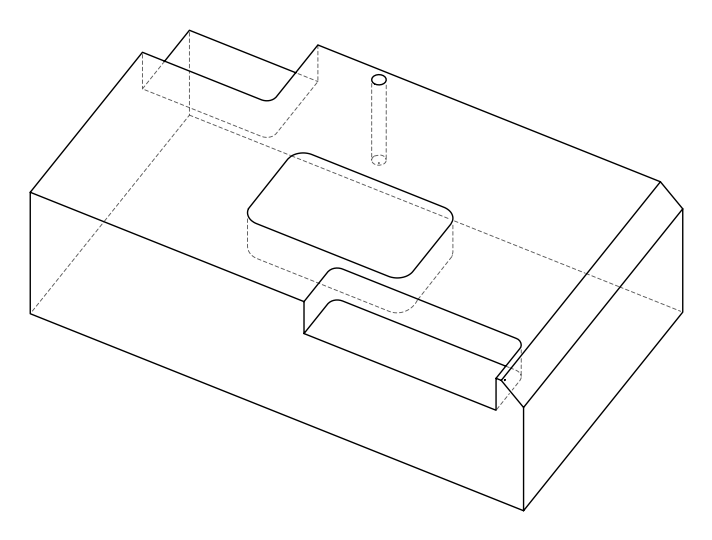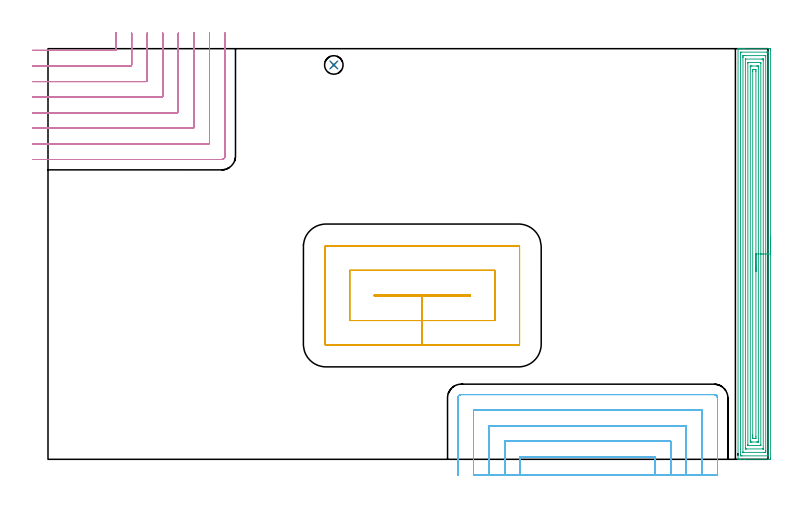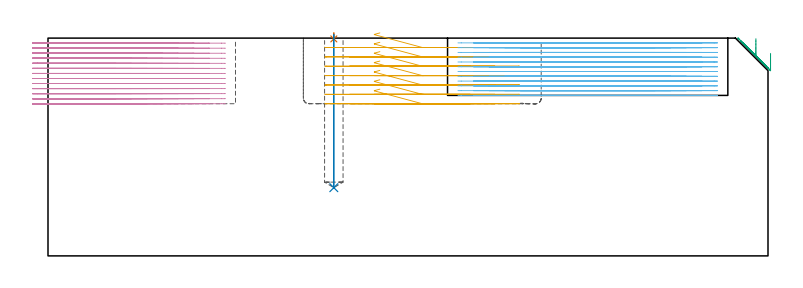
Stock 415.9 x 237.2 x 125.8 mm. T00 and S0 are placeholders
(PLAN: 6 operations, 5 tool changes, 96 min)
(1 SPOT_DRILL | STEP1POCKET | NXT0321_9005460120000 | 0.03 min | 2 mm3)
(2 DRILL_BLIND_HOLE_INTO_CENTER | STEP1POCKET | UGT0301_219 | 0.36 min | 7537 mm3)
(3 AREA_MILL | FG_CHAMFER_SURFACE | UGT0205_001 | 13.6 min | 41916 mm3)
(4 MILL_CORNER_NOTCH_RECTANGULAR | CORNER_NOTCH_RECTANGULAR | NXT0201_011 | Follow Part, ap 3, ae 75% | 27.98 min | 286807 mm3)
(5 MILL_RECTANGULAR_POCKET | POCKET_RECTANGULAR_STRAIGHT | NXT0201_007 | Follow Part, ap 6.25, ae 75% | 10.82 min | 423040 mm3)
(6 MILL_SLOT | SLOT_PARTIAL_RECTANGULAR | NXT0201_011 | Follow Part, ap 3, ae 75% | 43.16 min | 231739 mm3)
(TOOL NXT0321_9005460120000 | NC Spot Drill, 142deg, 12mm, Carbide, Uncoated | D12 PA142 FL30 Z2)
(TOOL UGT0301_219 | Twist Drill 10.7 mm | D10.7 PA118 FL90 Z2)
(TOOL UGT0205_001 | Chamfer Mill 20 x 3 x 45 deg. | D20 FL50 Z2)
(TOOL NXT0201_011 | ENDMILL 12mm [2P460-1200-NA 1630] | D12 FL38 Z6)
(TOOL NXT0201_007 | ENDMILL 25mm [R216.25-25050GCK54P 1620] | D25 R3 FL54 Z5)
(OP 1 SPOT_DRILL)
G17 G21 G94 G90
T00 M6
G54
G17 G0 G90 X165.1 Y227.8 S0 M3
G43 Z135.8 H0
G94 G81 G98 Z125.339 F250. R128.8
G80
M5
M2
(OP 2 DRILL_BLIND_HOLE_INTO_CENTER)
G17 G21 G94 G90
T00 M6
G54
G17 G0 G90 X165.1 Y227.8 S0 M3
G43 Z135.8 H0
G94 G81 G98 Z39.4 F250. R127.8
G80
M5
M2
(OP 3 AREA_MILL)
G17 G21 G94 G90
T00 M6
G54
G17 G0 G90 X417.4 Y128.6 S1061 M3
G43 Z135.8 H0
Z117.
G94 G1 Y128.562 Z116.128 F250.
Y128.448 Z115.264
Y128.259 Z114.412
Y127.997 Z113.58
Y127.663 Z112.774
Y127.26 Z112.
Y126.792 Z111.264
Y126.26 Z110.572
Y125.671 Z109.929
Y125.028 Z109.34
Y124.336 Z108.809
Y123.6 Z108.34
Y122.826 Z107.937
Y122.02 Z107.603
Y121.188 Z107.341
Y120.336 Z107.152
Y119.472 Z107.038
Y118.6 Z107.
Y0.984
X417.399 Y0.624 Z107.001
X417.394 Y0.096 Z107.003
X417.392 Y0.008 Z107.006
X416.87 Y0. Z107.527
X402.41 Z121.986
X400.017 Z124.378
X399.314 Z125.085
X399.019 Z125.38
X398.634 Z125.757
X398.603 Y0.009 Z125.788
X398.6 Y0.177 Z125.8
Y237.023
X398.603 Y237.19 Z125.788
X398.633 Y237.193 Z125.759
X399.019 Y237.2 Z125.38
X399.314 Z125.085
X400.017 Z124.378
X401.255 Z123.142
X401.791 Z122.604
X402.41 Z121.986
X416.252 Z108.146
X416.87 Y237.196 Z107.527
X417.392 Y237.192 Z107.006
X417.394 Y237.104 Z107.003
X417.399 Y236.576 Z107.001
X417.4 Y236.043 Z107.
Y118.6
X415.986 Z108.414
Y2.411
X415.983 Y2.01 Z108.417
X415.503 Y2.001 Z108.897
X400.904 Y2. Z123.496
X400.424 Y2.001 Z123.976
X400.017 Y2.01 Z124.383
X400.014 Y2.411 Z124.386
Y2.414
Y234.789
X400.017 Y235.19 Z124.383
X400.497 Y235.199 Z123.903
X415.096 Y235.2 Z109.304
X415.576 Y235.199 Z108.824
X415.983 Y235.19 Z108.417
X415.986 Y234.789 Z108.414
Y118.6
X414.571 Z109.829
Y5.093
X414.57 Y4.729 Z109.83
X414.567 Y4.199 Z109.833
X414.565 Y4.026 Z109.835
X414.398 Y4.009 Z110.002
X414.209 Y4.004 Z110.191
X413.519 Y4. Z110.881
X413.322 Z111.078
X401.791 Y4.001 Z122.609
X401.594 Y4.005 Z122.806
X401.463 Y4.01 Z122.937
X401.435 Y4.016 Z122.965
X401.433 Y4.034 Z122.967
X401.431 Y4.077 Z122.969
X401.429 Y4.199 Z122.971
Y232.107
X401.43 Y232.471 Z122.97
X401.433 Y233.001 Z122.967
X401.435 Y233.174 Z122.965
X401.602 Y233.191 Z122.798
X401.791 Y233.196 Z122.609
X402.481 Y233.2 Z121.919
X402.678 Z121.722
X414.012 Z110.388
X414.209 Y233.199 Z110.191
X414.406 Y233.195 Z109.994
X414.537 Y233.19 Z109.863
X414.565 Y233.184 Z109.835
X414.567 Y233.166 Z109.833
X414.569 Y233.123 Z109.831
X414.571 Y233.001 Z109.829
Y118.6
X413.157 Z111.243
Y6.153
X413.156 Y6.049 Z111.244
X413.153 Y6.019 Z111.247
X413.151 Y6.011 Z111.249
X413.144 Y6.007 Z111.256
X413.09 Y6.003 Z111.31
X412.872 Y6.001 Z111.528
X403.565 Y6. Z120.835
X403.124 Y6.003 Z121.276
X402.911 Y6.007 Z121.489
X402.859 Y6.01 Z121.541
X402.849 Y6.018 Z121.551
X402.847 Y6.036 Z121.553
X402.845 Y6.104 Z121.555
X402.843 Y6.714 Z121.557
Y6.88
Y231.047
X402.844 Y231.151 Z121.556
X402.847 Y231.181 Z121.553
X402.849 Y231.189 Z121.551
X402.856 Y231.193 Z121.544
X402.91 Y231.196 Z121.49
X403.128 Y231.199 Z121.272
X412.435 Y231.2 Z111.965
X412.876 Y231.197 Z111.524
X413.089 Y231.193 Z111.311
X413.141 Y231.19 Z111.259
X413.151 Y231.182 Z111.249
X413.153 Y231.164 Z111.247
X413.155 Y231.096 Z111.245
X413.157 Y230.486 Z111.243
Y230.32
Y118.6
X411.743 Z112.657
Y8.275
X411.741 Y8.144 Z112.659
X411.736 Y8.041 Z112.664
X411.729 Y8.009 Z112.671
X411.713 Y8.006 Z112.687
X411.548 Y8.001 Z112.852
X411.324 Y8. Z113.076
X404.357 Y8.001 Z120.043
X404.299 Y8.005 Z120.101
X404.272 Y8.009 Z120.128
X404.264 Y8.079 Z120.136
X404.259 Y8.471 Z120.141
X404.257 Y8.668 Z120.143
Y228.925
X404.259 Y229.056 Z120.141
X404.264 Y229.159 Z120.136
X404.271 Y229.191 Z120.129
X404.287 Y229.194 Z120.113
X404.452 Y229.198 Z119.948
X404.676 Y229.2 Z119.724
X411.643 Y229.199 Z112.757
X411.701 Y229.195 Z112.699
X411.728 Y229.191 Z112.672
X411.736 Y229.121 Z112.664
X411.741 Y228.729 Z112.659
X411.743 Y228.532 Z112.657
Y118.6
X410.329 Z114.071
X410.328 Y10.455 Z114.072
X410.326 Y10.176 Z114.074
X410.324 Y10.037 Z114.076
X410.322 Y10.011 Z114.078
X410.29 Y10.007 Z114.11
X410.224 Y10.002 Z114.176
X409.774 Y10. Z114.626
X409.339 Z115.061
X406.677 Z117.723
X406.226 Y10.001 Z118.174
X405.787 Y10.004 Z118.613
X405.69 Y10.01 Z118.71
X405.678 Y10.113 Z118.722
X405.675 Y10.455 Z118.725
X405.672 Y11.013 Z118.728
Y226.745
X405.674 Y227.024 Z118.726
X405.676 Y227.163 Z118.724
X405.678 Y227.189 Z118.722
X405.71 Y227.193 Z118.69
X405.776 Y227.198 Z118.624
X406.226 Y227.2 Z118.174
X406.661 Z117.739
X409.323 Z115.077
X409.774 Y227.199 Z114.626
X410.213 Y227.196 Z114.187
X410.31 Y227.19 Z114.09
X410.322 Y227.087 Z114.078
X410.325 Y226.745 Z114.075
X410.328 Y226.187 Z114.072
X410.329 Y118.6 Z114.071
X408.915 Z115.485
Y13.136
X408.913 Y12.243 Z115.487
X408.912 Y12.218 Z115.488
X408.887 Y12.01 Z115.513
X408.24 Y12.001 Z116.16
X408. Z116.4
X407.351 Y12.003 Z117.049
X407.113 Y12.01 Z117.287
X407.089 Y12.243 Z117.311
X407.087 Y12.269 Z117.313
X407.085 Y13.164 Z117.315
Y14.03
Y224.064
X407.087 Y224.957 Z117.313
X407.088 Y224.982 Z117.312
X407.113 Y225.19 Z117.287
X407.76 Y225.199 Z116.64
X408. Z116.4
X408.649 Y225.197 Z115.751
X408.887 Y225.19 Z115.513
X408.911 Y224.957 Z115.489
X408.913 Y224.931 Z115.487
X408.915 Y224.064 Z115.485
Y118.6
Y117.728 Z115.523
Y116.864 Z115.637
Y116.012 Z115.826
Y115.18 Z116.088
Y114.374 Z116.422
Y113.6 Z116.825
Y112.864 Z117.294
Y112.172 Z117.825
Y111.529 Z118.414
Y110.94 Z119.057
Y110.408 Z119.75
Y109.94 Z120.485
Y109.537 Z121.259
Y109.203 Z122.065
Y108.941 Z122.897
Y108.752 Z123.749
Y108.638 Z124.614
Y108.6 Z125.485
G0 Z135.8
M5
M2
(OP 4 MILL_CORNER_NOTCH_RECTANGULAR)
G17 G21 G94 G90
T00 M6
G54
G17 G0 G90 X-9. Y236.2 S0 M3
G43 Z135.8 H1
Z122.885
G94 G1 X-6. F250.
X38.705 F500.
G3 X39.3 Y236.795 R0.6
G1 Y243.2
Y246.2 F250.
G0 Z135.8
X-9. Y227.2
Z122.885
G1 X-6.
X47.705 F500.
G3 X48.3 Y227.795 R0.6
G1 Y243.2
Y246.2 F250.
G0 Z135.8
X-9. Y218.2
Z122.885
G1 X-6.
X56.705 F500.
G3 X57.3 Y218.795 R0.6
G1 Y243.2
Y246.2 F250.
G0 Z135.8
X-9. Y209.2
Z122.885
G1 X-6.
X65.704 F500.
G3 X66.3 Y209.796 R0.6
G1 Y243.2
Y246.2 F250.
G0 Z135.8
X-9. Y200.2
Z122.885
G1 X-6.
X74.704 F500.
G3 X75.3 Y200.796 R0.6
G1 Y243.2
Y246.2 F250.
G0 Z135.8
X-9. Y191.2
Z122.885
G1 X-6.
X83.704 F500.
G3 X84.3 Y191.796 R0.6
G1 Y243.2
Y246.2 F250.
G0 Z135.8
X-9. Y182.2
Z122.885
G1 X-6.
X92.704 F500.
G3 X93.3 Y182.796 R0.6
G1 Y243.2
Y246.2 F250.
G0 Z135.8
X-9. Y173.2
Z122.885
G1 X-6.
X100.3 F500.
G3 X102.3 Y175.2 R2.
G1 Y243.2
Y246.2 F250.
G0 Z135.8
X-9. Y236.2
Z119.969
G1 X-6.
X38.705 F500.
G3 X39.3 Y236.795 R0.6
G1 Y243.2
Y246.2 F250.
G0 Z135.8
X-9. Y227.2
Z119.969
G1 X-6.
X47.705 F500.
G3 X48.3 Y227.795 R0.6
G1 Y243.2
Y246.2 F250.
G0 Z135.8
X-9. Y218.2
Z119.969
G1 X-6.
X56.705 F500.
G3 X57.3 Y218.795 R0.6
G1 Y243.2
Y246.2 F250.
G0 Z135.8
X-9. Y209.2
Z119.969
G1 X-6.
X65.704 F500.
G3 X66.3 Y209.796 R0.6
G1 Y243.2
Y246.2 F250.
G0 Z135.8
X-9. Y200.2
Z119.969
G1 X-6.
X74.704 F500.
G3 X75.3 Y200.796 R0.6
G1 Y243.2
Y246.2 F250.
G0 Z135.8
X-9. Y191.2
Z119.969
G1 X-6.
X83.704 F500.
G3 X84.3 Y191.796 R0.6
G1 Y243.2
Y246.2 F250.
G0 Z135.8
X-9. Y182.2
Z119.969
G1 X-6.
X92.704 F500.
G3 X93.3 Y182.796 R0.6
G1 Y243.2
Y246.2 F250.
G0 Z135.8
X-9. Y173.2
Z119.969
G1 X-6.
X100.3 F500.
G3 X102.3 Y175.2 R2.
G1 Y243.2
Y246.2 F250.
G0 Z135.8
X-9. Y236.2
Z117.054
G1 X-6.
X38.705 F500.
G3 X39.3 Y236.795 R0.6
G1 Y243.2
Y246.2 F250.
G0 Z135.8
X-9. Y227.2
Z117.054
G1 X-6.
X47.705 F500.
G3 X48.3 Y227.795 R0.6
G1 Y243.2
Y246.2 F250.
G0 Z135.8
X-9. Y218.2
Z117.054
G1 X-6.
X56.705 F500.
G3 X57.3 Y218.795 R0.6
G1 Y243.2
Y246.2 F250.
G0 Z135.8
X-9. Y209.2
Z117.054
G1 X-6.
X65.704 F500.
G3 X66.3 Y209.796 R0.6
G1 Y243.2
Y246.2 F250.
G0 Z135.8
X-9. Y200.2
Z117.054
G1 X-6.
X74.704 F500.
G3 X75.3 Y200.796 R0.6
G1 Y243.2
Y246.2 F250.
G0 Z135.8
X-9. Y191.2
Z117.054
G1 X-6.
X83.704 F500.
G3 X84.3 Y191.796 R0.6
G1 Y243.2
Y246.2 F250.
G0 Z135.8
X-9. Y182.2
Z117.054
G1 X-6.
X92.704 F500.
G3 X93.3 Y182.796 R0.6
G1 Y243.2
Y246.2 F250.
G0 Z135.8
X-9. Y173.2
Z117.054
G1 X-6.
X100.3 F500.
G3 X102.3 Y175.2 R2.
G1 Y243.2
Y246.2 F250.
G0 Z135.8
X-9. Y236.2
Z114.138
G1 X-6.
X38.705 F500.
G3 X39.3 Y236.795 R0.6
G1 Y243.2
Y246.2 F250.
G0 Z135.8
X-9. Y227.2
Z114.138
G1 X-6.
X47.705 F500.
G3 X48.3 Y227.795 R0.6
G1 Y243.2
Y246.2 F250.
G0 Z135.8
X-9. Y218.2
Z114.138
G1 X-6.
X56.705 F500.
G3 X57.3 Y218.795 R0.6
G1 Y243.2
Y246.2 F250.
G0 Z135.8
X-9. Y209.2
Z114.138
G1 X-6.
X65.704 F500.
G3 X66.3 Y209.796 R0.6
G1 Y243.2
Y246.2 F250.
G0 Z135.8
X-9. Y200.2
Z114.138
G1 X-6.
X74.704 F500.
G3 X75.3 Y200.796 R0.6
G1 Y243.2
Y246.2 F250.
G0 Z135.8
X-9. Y191.2
Z114.138
G1 X-6.
X83.704 F500.
G3 X84.3 Y191.796 R0.6
G1 Y243.2
Y246.2 F250.
G0 Z135.8
X-9. Y182.2
Z114.138
G1 X-6.
X92.704 F500.
G3 X93.3 Y182.796 R0.6
G1 Y243.2
Y246.2 F250.
G0 Z135.8
X-9. Y173.2
Z114.138
G1 X-6.
X100.3 F500.
G3 X102.3 Y175.2 R2.
G1 Y243.2
Y246.2 F250.
G0 Z135.8
X-9. Y236.2
Z111.223
G1 X-6.
X38.705 F500.
G3 X39.3 Y236.795 R0.6
G1 Y243.2
Y246.2 F250.
G0 Z135.8
X-9. Y227.2
Z111.223
G1 X-6.
X47.705 F500.
G3 X48.3 Y227.795 R0.6
G1 Y243.2
Y246.2 F250.
G0 Z135.8
X-9. Y218.2
Z111.223
G1 X-6.
X56.705 F500.
G3 X57.3 Y218.795 R0.6
G1 Y243.2
Y246.2 F250.
G0 Z135.8
X-9. Y209.2
Z111.223
G1 X-6.
X65.704 F500.
G3 X66.3 Y209.796 R0.6
G1 Y243.2
Y246.2 F250.
G0 Z135.8
X-9. Y200.2
Z111.223
G1 X-6.
X74.704 F500.
G3 X75.3 Y200.796 R0.6
G1 Y243.2
Y246.2 F250.
G0 Z135.8
X-9. Y191.2
Z111.223
G1 X-6.
X83.704 F500.
G3 X84.3 Y191.796 R0.6
G1 Y243.2
Y246.2 F250.
G0 Z135.8
X-9. Y182.2
Z111.223
G1 X-6.
X92.704 F500.
G3 X93.3 Y182.796 R0.6
G1 Y243.2
Y246.2 F250.
G0 Z135.8
X-9. Y173.2
Z111.223
G1 X-6.
X100.3 F500.
G3 X102.3 Y175.2 R2.
G1 Y243.2
Y246.2 F250.
G0 Z135.8
X-9. Y236.2
Z108.308
G1 X-6.
X38.705 F500.
G3 X39.3 Y236.795 R0.6
G1 Y243.2
Y246.2 F250.
G0 Z135.8
X-9. Y227.2
Z108.308
G1 X-6.
X47.705 F500.
G3 X48.3 Y227.795 R0.6
G1 Y243.2
Y246.2 F250.
G0 Z135.8
X-9. Y218.2
Z108.308
G1 X-6.
X56.705 F500.
G3 X57.3 Y218.795 R0.6
G1 Y243.2
Y246.2 F250.
G0 Z135.8
X-9. Y209.2
Z108.308
G1 X-6.
X65.704 F500.
G3 X66.3 Y209.796 R0.6
G1 Y243.2
Y246.2 F250.
G0 Z135.8
X-9. Y200.2
Z108.308
G1 X-6.
X74.704 F500.
G3 X75.3 Y200.796 R0.6
G1 Y243.2
Y246.2 F250.
G0 Z135.8
X-9. Y191.2
Z108.308
G1 X-6.
X83.704 F500.
G3 X84.3 Y191.796 R0.6
G1 Y243.2
Y246.2 F250.
G0 Z135.8
X-9. Y182.2
Z108.308
G1 X-6.
X92.704 F500.
G3 X93.3 Y182.796 R0.6
G1 Y243.2
Y246.2 F250.
G0 Z135.8
X-9. Y173.2
Z108.308
G1 X-6.
X100.3 F500.
G3 X102.3 Y175.2 R2.
G1 Y243.2
Y246.2 F250.
G0 Z135.8
X-9. Y236.2
Z105.392
G1 X-6.
X38.705 F500.
G3 X39.3 Y236.795 R0.6
G1 Y243.2
Y246.2 F250.
G0 Z135.8
X-9. Y227.2
Z105.392
G1 X-6.
X47.705 F500.
G3 X48.3 Y227.795 R0.6
G1 Y243.2
Y246.2 F250.
G0 Z135.8
X-9. Y218.2
Z105.392
G1 X-6.
X56.705 F500.
G3 X57.3 Y218.795 R0.6
G1 Y243.2
Y246.2 F250.
G0 Z135.8
X-9. Y209.2
Z105.392
G1 X-6.
X65.704 F500.
G3 X66.3 Y209.796 R0.6
G1 Y243.2
Y246.2 F250.
G0 Z135.8
X-9. Y200.2
Z105.392
G1 X-6.
X74.704 F500.
G3 X75.3 Y200.796 R0.6
G1 Y243.2
Y246.2 F250.
G0 Z135.8
X-9. Y191.2
Z105.392
G1 X-6.
X83.704 F500.
G3 X84.3 Y191.796 R0.6
G1 Y243.2
Y246.2 F250.
G0 Z135.8
X-9. Y182.2
Z105.392
G1 X-6.
X92.704 F500.
G3 X93.3 Y182.796 R0.6
G1 Y243.2
Y246.2 F250.
G0 Z135.8
X-9. Y173.2
Z105.392
G1 X-6.
X100.3 F500.
G3 X102.3 Y175.2 R2.
G1 Y243.2
Y246.2 F250.
G0 Z135.8
X-9. Y236.2
Z102.477
G1 X-6.
X38.705 F500.
G3 X39.3 Y236.795 R0.6
G1 Y243.2
Y246.2 F250.
G0 Z135.8
X-9. Y227.2
Z102.477
G1 X-6.
X47.705 F500.
G3 X48.3 Y227.795 R0.6
G1 Y243.2
Y246.2 F250.
G0 Z135.8
X-9. Y218.2
Z102.477
G1 X-6.
X56.705 F500.
G3 X57.3 Y218.795 R0.6
G1 Y243.2
Y246.2 F250.
G0 Z135.8
X-9. Y209.2
Z102.477
G1 X-6.
X65.704 F500.
G3 X66.3 Y209.796 R0.6
G1 Y243.2
Y246.2 F250.
G0 Z135.8
X-9. Y200.2
Z102.477
G1 X-6.
X74.704 F500.
G3 X75.3 Y200.796 R0.6
G1 Y243.2
Y246.2 F250.
G0 Z135.8
X-9. Y191.2
Z102.477
G1 X-6.
X83.704 F500.
G3 X84.3 Y191.796 R0.6
G1 Y243.2
Y246.2 F250.
G0 Z135.8
X-9. Y182.2
Z102.477
G1 X-6.
X92.704 F500.
G3 X93.3 Y182.796 R0.6
G1 Y243.2
Y246.2 F250.
G0 Z135.8
X-9. Y173.2
Z102.477
G1 X-6.
X100.3 F500.
G3 X102.3 Y175.2 R2.
G1 Y243.2
Y246.2 F250.
G0 Z135.8
X-9. Y236.2
Z99.562
G1 X-6.
X38.705 F500.
G3 X39.3 Y236.795 R0.6
G1 Y243.2
Y246.2 F250.
G0 Z135.8
X-9. Y227.2
Z99.562
G1 X-6.
X47.705 F500.
G3 X48.3 Y227.795 R0.6
G1 Y243.2
Y246.2 F250.
G0 Z135.8
X-9. Y218.2
Z99.562
G1 X-6.
X56.705 F500.
G3 X57.3 Y218.795 R0.6
G1 Y243.2
Y246.2 F250.
G0 Z135.8
X-9. Y209.2
Z99.562
G1 X-6.
X65.704 F500.
G3 X66.3 Y209.796 R0.6
G1 Y243.2
Y246.2 F250.
G0 Z135.8
X-9. Y200.2
Z99.562
G1 X-6.
X74.704 F500.
G3 X75.3 Y200.796 R0.6
G1 Y243.2
Y246.2 F250.
G0 Z135.8
X-9. Y191.2
Z99.562
G1 X-6.
X83.704 F500.
G3 X84.3 Y191.796 R0.6
G1 Y243.2
Y246.2 F250.
G0 Z135.8
X-9. Y182.2
Z99.562
G1 X-6.
X92.704 F500.
G3 X93.3 Y182.796 R0.6
G1 Y243.2
Y246.2 F250.
G0 Z135.8
X-9. Y173.2
Z99.562
G1 X-6.
X100.3 F500.
G3 X102.3 Y175.2 R2.
G1 Y243.2
Y246.2 F250.
G0 Z135.8
X-9. Y236.2
Z96.646
G1 X-6.
X38.705 F500.
G3 X39.3 Y236.795 R0.6
G1 Y243.2
Y246.2 F250.
G0 Z135.8
X-9. Y227.2
Z96.646
G1 X-6.
X47.705 F500.
G3 X48.3 Y227.795 R0.6
G1 Y243.2
Y246.2 F250.
G0 Z135.8
X-9. Y218.2
Z96.646
G1 X-6.
X56.705 F500.
G3 X57.3 Y218.795 R0.6
G1 Y243.2
Y246.2 F250.
G0 Z135.8
X-9. Y209.2
Z96.646
G1 X-6.
X65.704 F500.
G3 X66.3 Y209.796 R0.6
G1 Y243.2
Y246.2 F250.
G0 Z135.8
X-9. Y200.2
Z96.646
G1 X-6.
X74.704 F500.
G3 X75.3 Y200.796 R0.6
G1 Y243.2
Y246.2 F250.
G0 Z135.8
X-9. Y191.2
Z96.646
G1 X-6.
X83.704 F500.
G3 X84.3 Y191.796 R0.6
G1 Y243.2
Y246.2 F250.
G0 Z135.8
X-9. Y182.2
Z96.646
G1 X-6.
X92.704 F500.
G3 X93.3 Y182.796 R0.6
G1 Y243.2
Y246.2 F250.
G0 Z135.8
X-9. Y173.2
Z96.646
G1 X-6.
X100.3 F500.
G3 X102.3 Y175.2 R2.
G1 Y243.2
Y246.2 F250.
G0 Z135.8
X-9. Y236.2
Z93.731
G1 X-6.
X38.705 F500.
G3 X39.3 Y236.795 R0.6
G1 Y243.2
Y246.2 F250.
G0 Z135.8
X-9. Y227.2
Z93.731
G1 X-6.
X47.705 F500.
G3 X48.3 Y227.795 R0.6
G1 Y243.2
Y246.2 F250.
G0 Z135.8
X-9. Y218.2
Z93.731
G1 X-6.
X56.705 F500.
G3 X57.3 Y218.795 R0.6
G1 Y243.2
Y246.2 F250.
G0 Z135.8
X-9. Y209.2
Z93.731
G1 X-6.
X65.704 F500.
G3 X66.3 Y209.796 R0.6
G1 Y243.2
Y246.2 F250.
G0 Z135.8
X-9. Y200.2
Z93.731
G1 X-6.
X74.704 F500.
G3 X75.3 Y200.796 R0.6
G1 Y243.2
Y246.2 F250.
G0 Z135.8
X-9. Y191.2
Z93.731
G1 X-6.
X83.704 F500.
G3 X84.3 Y191.796 R0.6
G1 Y243.2
Y246.2 F250.
G0 Z135.8
X-9. Y182.2
Z93.731
G1 X-6.
X92.704 F500.
G3 X93.3 Y182.796 R0.6
G1 Y243.2
Y246.2 F250.
G0 Z135.8
X-9. Y173.2
Z93.731
G1 X-6.
X100.3 F500.
G3 X102.3 Y175.2 R2.
G1 Y243.2
Y246.2 F250.
G0 Z135.8
X-9. Y236.2
Z90.815
G1 X-6.
X38.705 F500.
G3 X39.3 Y236.795 R0.6
G1 Y243.2
Y246.2 F250.
G0 Z135.8
X-9. Y227.2
Z90.815
G1 X-6.
X47.705 F500.
G3 X48.3 Y227.795 R0.6
G1 Y243.2
Y246.2 F250.
G0 Z135.8
X-9. Y218.2
Z90.815
G1 X-6.
X56.705 F500.
G3 X57.3 Y218.795 R0.6
G1 Y243.2
Y246.2 F250.
G0 Z135.8
X-9. Y209.2
Z90.815
G1 X-6.
X65.704 F500.
G3 X66.3 Y209.796 R0.6
G1 Y243.2
Y246.2 F250.
G0 Z135.8
X-9. Y200.2
Z90.815
G1 X-6.
X74.704 F500.
G3 X75.3 Y200.796 R0.6
G1 Y243.2
Y246.2 F250.
G0 Z135.8
X-9. Y191.2
Z90.815
G1 X-6.
X83.704 F500.
G3 X84.3 Y191.796 R0.6
G1 Y243.2
Y246.2 F250.
G0 Z135.8
X-9. Y182.2
Z90.815
G1 X-6.
X92.704 F500.
G3 X93.3 Y182.796 R0.6
G1 Y243.2
Y246.2 F250.
G0 Z135.8
X-9. Y173.2
Z90.815
G1 X-6.
X100.3 F500.
G3 X102.3 Y175.2 R2.
G1 Y243.2
Y246.2 F250.
G0 Z135.8
X-9. Y236.2
Z87.9
G1 X-6.
X38.705 F500.
G3 X39.3 Y236.795 R0.6
G1 Y243.2
Y246.2 F250.
G0 Z135.8
X-9. Y227.2
Z87.9
G1 X-6.
X47.705 F500.
G3 X48.3 Y227.795 R0.6
G1 Y243.2
Y246.2 F250.
G0 Z135.8
X-9. Y218.2
Z87.9
G1 X-6.
X56.705 F500.
G3 X57.3 Y218.795 R0.6
G1 Y243.2
Y246.2 F250.
G0 Z135.8
X-9. Y209.2
Z87.9
G1 X-6.
X65.704 F500.
G3 X66.3 Y209.796 R0.6
G1 Y243.2
Y246.2 F250.
G0 Z135.8
X-9. Y200.2
Z87.9
G1 X-6.
X74.704 F500.
G3 X75.3 Y200.796 R0.6
G1 Y243.2
Y246.2 F250.
G0 Z135.8
X-9. Y191.2
Z87.9
G1 X-6.
X83.704 F500.
G3 X84.3 Y191.796 R0.6
G1 Y243.2
Y246.2 F250.
G0 Z135.8
X-9. Y182.2
Z87.9
G1 X-6.
X92.704 F500.
G3 X93.3 Y182.796 R0.6
G1 Y243.2
Y246.2 F250.
G0 Z135.8
X-9. Y173.2
Z87.9
G1 X-6.
X100.3 F500.
G3 X102.3 Y175.2 R2.
G1 Y243.2
Y246.2 F250.
G0 Z135.8
M5
M2
(OP 5 MILL_RECTANGULAR_POCKET)
G17 G21 G94 G90
T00 M6
G54
G17 G0 G90 X191.702 Y94.9 S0 M3
G43 Z135.8 H1
Z128.8
G94 G1 X188.5 Z127.942 F250.
Y94.4 Z127.808
X216.2 Z120.386
X243.9 F500.
Y94.9
X188.5
Y94.4
X216.2
Y80.15
X258.15
Y109.15
X174.25
Y80.15
X216.2
Y65.9
X271.8
G3 X272.4 Y66.5 R0.6
G1 Y122.8
G3 X271.8 Y123.4 R0.6
G1 X160.6
G3 X160. Y122.8 R0.6
G1 Y66.5
G3 X160.6 Y65.9 R0.6
G1 X216.2
X217.2
G0 X191.702 Y94.9 Z123.386
G1 X188.5 Z122.528 F250.
Y94.4 Z122.394
X216.2 Z114.971
X243.9 F500.
Y94.9
X188.5
Y94.4
X216.2
Y80.15
X258.15
Y109.15
X174.25
Y80.15
X216.2
Y65.9
X271.8
G3 X272.4 Y66.5 R0.6
G1 Y122.8
G3 X271.8 Y123.4 R0.6
G1 X160.6
G3 X160. Y122.8 R0.6
G1 Y66.5
G3 X160.6 Y65.9 R0.6
G1 X216.2
X217.2
G0 X191.702 Y94.9 Z117.971
G1 X188.5 Z117.113 F250.
Y94.4 Z116.979
X216.2 Z109.557
X243.9 F500.
Y94.9
X188.5
Y94.4
X216.2
Y80.15
X258.15
Y109.15
X174.25
Y80.15
X216.2
Y65.9
X271.8
G3 X272.4 Y66.5 R0.6
G1 Y122.8
G3 X271.8 Y123.4 R0.6
G1 X160.6
G3 X160. Y122.8 R0.6
G1 Y66.5
G3 X160.6 Y65.9 R0.6
G1 X216.2
X217.2
G0 X191.702 Y94.9 Z112.557
G1 X188.5 Z111.699 F250.
Y94.4 Z111.565
X216.2 Z104.143
X243.9 F500.
Y94.9
X188.5
Y94.4
X216.2
Y80.15
X258.15
Y109.15
X174.25
Y80.15
X216.2
Y65.9
X271.8
G3 X272.4 Y66.5 R0.6
G1 Y122.8
G3 X271.8 Y123.4 R0.6
G1 X160.6
G3 X160. Y122.8 R0.6
G1 Y66.5
G3 X160.6 Y65.9 R0.6
G1 X216.2
X217.2
G0 X191.702 Y94.9 Z107.143
G1 X188.5 Z106.285 F250.
Y94.4 Z106.151
X216.2 Z98.729
X243.9 F500.
Y94.9
X188.5
Y94.4
X216.2
Y80.15
X258.15
Y109.15
X174.25
Y80.15
X216.2
Y65.9
X271.8
G3 X272.4 Y66.5 R0.6
G1 Y122.8
G3 X271.8 Y123.4 R0.6
G1 X160.6
G3 X160. Y122.8 R0.6
G1 Y66.5
G3 X160.6 Y65.9 R0.6
G1 X216.2
X217.2
G0 X191.702 Y94.9 Z101.729
G1 X188.5 Z100.87 F250.
Y94.4 Z100.736
X216.2 Z93.314
X243.9 F500.
Y94.9
X188.5
Y94.4
X216.2
Y80.15
X258.15
Y109.15
X174.25
Y80.15
X216.2
Y65.9
X271.8
G3 X272.4 Y66.5 R0.6
G1 Y122.8
G3 X271.8 Y123.4 R0.6
G1 X160.6
G3 X160. Y122.8 R0.6
G1 Y66.5
G3 X160.6 Y65.9 R0.6
G1 X216.2
X217.2
G0 X191.702 Y94.9 Z96.314
G1 X188.5 Z95.456 F250.
Y94.4 Z95.322
X216.2 Z87.9
X243.9 F500.
Y94.9
X188.5
Y94.4
X216.2
Y80.15
X258.15
Y109.15
X174.25
Y80.15
X216.2
Y65.9
X271.8
G3 X272.4 Y66.5 R0.6
G1 Y122.8
G3 X271.8 Y123.4 R0.6
G1 X160.6
G3 X160. Y122.8 R0.6
G1 Y66.5
G3 X160.6 Y65.9 R0.6
G1 X216.2
X217.2
G0 Z135.8
M5
M2
(OP 6 MILL_SLOT)
G17 G21 G94 G90
T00 M6
G54
G17 G0 G90 X350.7 Y-9. S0 M3
G43 Z135.8 H1
Z123.042
G94 G1 Y-6. F250.
Y1.4 F500.
X272.8
Y-6.
Y-9. F250.
X359.7
Y-6.
Y10.4 F500.
X263.8
Y-6.
Y-9. F250.
X368.7
Y-6.
Y19.4 F500.
X254.8
Y-6.
Y-9. F250.
X377.7
Y-6.
Y28.4 F500.
X245.8
Y-6.
Y-9. F250.
X386.7
Y-6.
Y35.5 F500.
G3 X384.8 Y37.4 R1.9
G1 X238.7
G3 X236.8 Y35.5 R1.9
G1 Y-6.
Y-9. F250.
G0 X350.7 Z120.283
G1 Y-6.
Y1.4 F500.
X272.8
Y-6.
Y-9. F250.
X359.7
Y-6.
Y10.4 F500.
X263.8
Y-6.
Y-9. F250.
X368.7
Y-6.
Y19.4 F500.
X254.8
Y-6.
Y-9. F250.
X377.7
Y-6.
Y28.4 F500.
X245.8
Y-6.
Y-9. F250.
X386.7
Y-6.
Y35.5 F500.
G3 X384.8 Y37.4 R1.9
G1 X238.7
G3 X236.8 Y35.5 R1.9
G1 Y-6.
Y-9. F250.
G0 X350.7 Z117.525
G1 Y-6.
Y1.4 F500.
X272.8
Y-6.
Y-9. F250.
X359.7
Y-6.
Y10.4 F500.
X263.8
Y-6.
Y-9. F250.
X368.7
Y-6.
Y19.4 F500.
X254.8
Y-6.
Y-9. F250.
X377.7
Y-6.
Y28.4 F500.
X245.8
Y-6.
Y-9. F250.
X386.7
Y-6.
Y35.5 F500.
G3 X384.8 Y37.4 R1.9
G1 X238.7
G3 X236.8 Y35.5 R1.9
G1 Y-6.
Y-9. F250.
G0 X350.7 Z114.767
G1 Y-6.
Y1.4 F500.
X272.8
Y-6.
Y-9. F250.
X359.7
Y-6.
Y10.4 F500.
X263.8
Y-6.
Y-9. F250.
X368.7
Y-6.
Y19.4 F500.
X254.8
Y-6.
Y-9. F250.
X377.7
Y-6.
Y28.4 F500.
X245.8
Y-6.
Y-9. F250.
X386.7
Y-6.
Y35.5 F500.
G3 X384.8 Y37.4 R1.9
G1 X238.7
G3 X236.8 Y35.5 R1.9
G1 Y-6.
Y-9. F250.
G0 X350.7 Z112.008
G1 Y-6.
Y1.4 F500.
X272.8
Y-6.
Y-9. F250.
X359.7
Y-6.
Y10.4 F500.
X263.8
Y-6.
Y-9. F250.
X368.7
Y-6.
Y19.4 F500.
X254.8
Y-6.
Y-9. F250.
X377.7
Y-6.
Y28.4 F500.
X245.8
Y-6.
Y-9. F250.
X386.7
Y-6.
Y35.5 F500.
G3 X384.8 Y37.4 R1.9
G1 X238.7
G3 X236.8 Y35.5 R1.9
G1 Y-6.
Y-9. F250.
G0 X350.7 Z109.25
G1 Y-6.
Y1.4 F500.
X272.8
Y-6.
Y-9. F250.
X359.7
Y-6.
Y10.4 F500.
X263.8
Y-6.
Y-9. F250.
X368.7
Y-6.
Y19.4 F500.
X254.8
Y-6.
Y-9. F250.
X377.7
Y-6.
Y28.4 F500.
X245.8
Y-6.
Y-9. F250.
X386.7
Y-6.
Y35.5 F500.
G3 X384.8 Y37.4 R1.9
G1 X238.7
G3 X236.8 Y35.5 R1.9
G1 Y-6.
Y-9. F250.
G0 X350.7 Z106.492
G1 Y-6.
Y1.4 F500.
X272.8
Y-6.
Y-9. F250.
X359.7
Y-6.
Y10.4 F500.
X263.8
Y-6.
Y-9. F250.
X368.7
Y-6.
Y19.4 F500.
X254.8
Y-6.
Y-9. F250.
X377.7
Y-6.
Y28.4 F500.
X245.8
Y-6.
Y-9. F250.
X386.7
Y-6.
Y35.5 F500.
G3 X384.8 Y37.4 R1.9
G1 X238.7
G3 X236.8 Y35.5 R1.9
G1 Y-6.
Y-9. F250.
G0 X350.7 Z103.733
G1 Y-6.
Y1.4 F500.
X272.8
Y-6.
Y-9. F250.
X359.7
Y-6.
Y10.4 F500.
X263.8
Y-6.
Y-9. F250.
X368.7
Y-6.
Y19.4 F500.
X254.8
Y-6.
Y-9. F250.
X377.7
Y-6.
Y28.4 F500.
X245.8
Y-6.
Y-9. F250.
X386.7
Y-6.
Y35.5 F500.
G3 X384.8 Y37.4 R1.9
G1 X238.7
G3 X236.8 Y35.5 R1.9
G1 Y-6.
Y-9. F250.
G0 X350.7 Z100.975
G1 Y-6.
Y1.4 F500.
X272.8
Y-6.
Y-9. F250.
X359.7
Y-6.
Y10.4 F500.
X263.8
Y-6.
Y-9. F250.
X368.7
Y-6.
Y19.4 F500.
X254.8
Y-6.
Y-9. F250.
X377.7
Y-6.
Y28.4 F500.
X245.8
Y-6.
Y-9. F250.
X386.7
Y-6.
Y35.5 F500.
G3 X384.8 Y37.4 R1.9
G1 X238.7
G3 X236.8 Y35.5 R1.9
G1 Y-6.
Y-9. F250.
G0 X350.7 Z98.217
G1 Y-6.
Y1.4 F500.
X272.8
Y-6.
Y-9. F250.
X359.7
Y-6.
Y10.4 F500.
X263.8
Y-6.
Y-9. F250.
X368.7
Y-6.
Y19.4 F500.
X254.8
Y-6.
Y-9. F250.
X377.7
Y-6.
Y28.4 F500.
X245.8
Y-6.
Y-9. F250.
X386.7
Y-6.
Y35.5 F500.
G3 X384.8 Y37.4 R1.9
G1 X238.7
G3 X236.8 Y35.5 R1.9
G1 Y-6.
Y-9. F250.
G0 X350.7 Z95.458
G1 Y-6.
Y1.4 F500.
X272.8
Y-6.
Y-9. F250.
X359.7
Y-6.
Y10.4 F500.
X263.8
Y-6.
Y-9. F250.
X368.7
Y-6.
Y19.4 F500.
X254.8
Y-6.
Y-9. F250.
X377.7
Y-6.
Y28.4 F500.
X245.8
Y-6.
Y-9. F250.
X386.7
Y-6.
Y35.5 F500.
G3 X384.8 Y37.4 R1.9
G1 X238.7
G3 X236.8 Y35.5 R1.9
G1 Y-6.
Y-9. F250.
G0 X350.7 Z92.7
G1 Y-6.
Y1.4 F500.
X272.8
Y-6.
Y-9. F250.
X359.7
Y-6.
Y10.4 F500.
X263.8
Y-6.
Y-9. F250.
X368.7
Y-6.
Y19.4 F500.
X254.8
Y-6.
Y-9. F250.
X377.7
Y-6.
Y28.4 F500.
X245.8
Y-6.
Y-9. F250.
X386.7
Y-6.
Y35.5 F500.
G3 X384.8 Y37.4 R1.9
G1 X238.7
G3 X236.8 Y35.5 R1.9
G1 Y-6.
Y-9. F250.
G0 Z135.8
M5
M2
